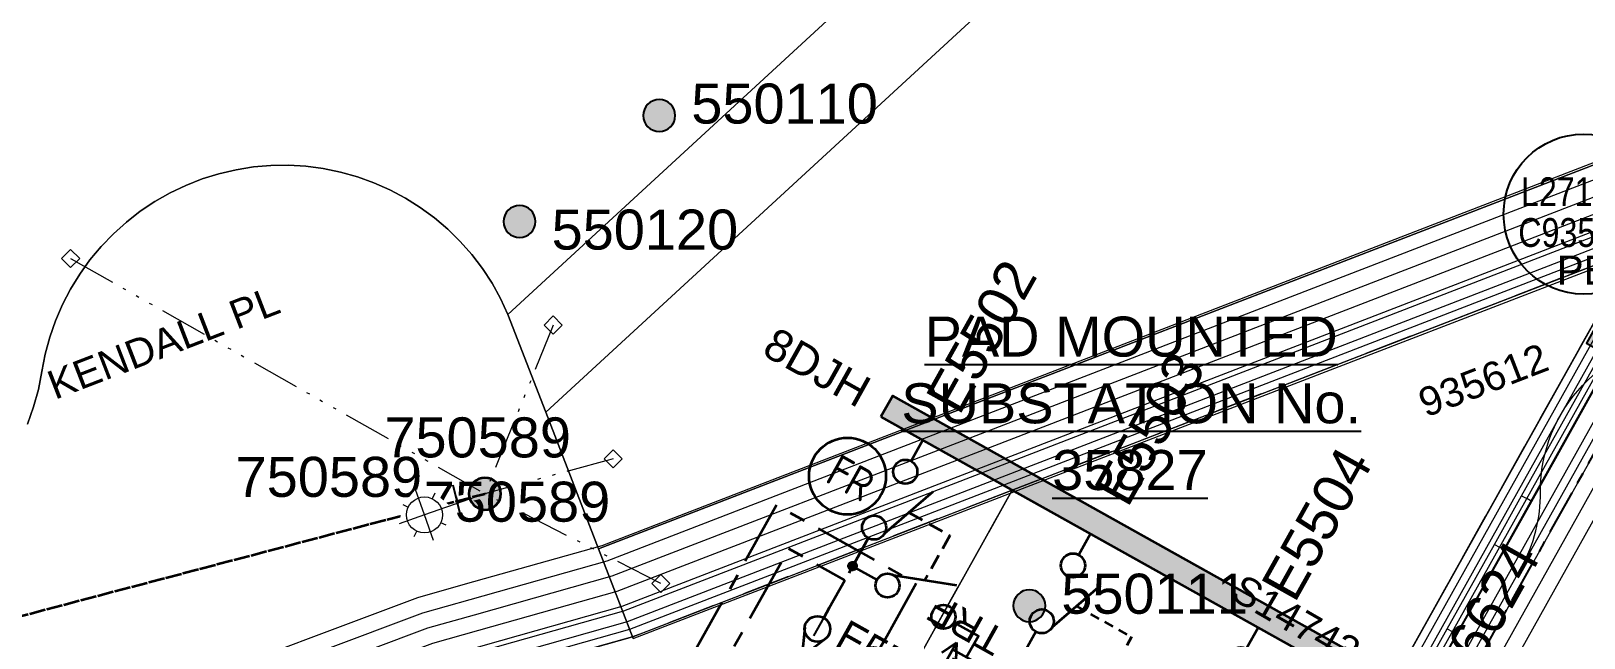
# Model space of a CAD drawing. Header units: metres. Extents: x 0 to 311631, y 0 to 6270612.
# Drawn here: x 311199 to 311296, y 6270261.2 to 6270299.1 of the extents above; entities that cross this region are included whole.
import ezdxf
from ezdxf.enums import TextEntityAlignment as Align

# ---------------------------------------------------------------- set-up
doc = ezdxf.new("R2010")
doc.units = ezdxf.units.M
for name, pattern in [('Cable Exist OH', [1, 1, 0]), ('Cable Exist UG', [7, 4, -1, 1, -1]), ('CENTERX2', [4, 2.5, -0.5, 0.5, -0.5]), ('Dash', [5, 3, -2]), ('DASHED', [19.05, 12.7, -6.35]), ('PHANTOMX2', [6.6, 3, -0.75, 0.2, -0.75, 0.2, -0.75, 0.2, -0.75])]:
    doc.linetypes.add(name, pattern=pattern)
doc.layers.get('0').update_dxf_attribs({"color": 6})
for name, color, linetype, lineweight in [('_User Miscellaneous1', 30, 'Continuous', 13), ('_User_HV_Exist', 1, 'Continuous', 35), ('_User_LV_Exist', 5, 'Continuous', 35), ('_User_SL_Exist', 4, 'Continuous', 35), ('Cadastre Developer_SP_EXT', 98, 'Continuous', 15), ('Cadastre Developer_SP_NEW', 92, 'Continuous', 15), ('Cadastre Land Parcels_SP_EXT', 118, 'Continuous', 15), ('Cadastre Roads_SP_EXT', 218, 'Continuous', 15), ('Mains_LV_EXT', 163, 'Continuous', 25), ('Mains_SL_EXT', 131, 'Continuous', 25), ('Services_SP_EXT', 42, 'PHANTOMX2', 20), ('Services_SP_MOD', 3, 'PHANTOMX2', 20)]:
    doc.layers.add(name, color=color, linetype=linetype, lineweight=lineweight)
doc.layers.add('_User Miscellaneous10', color=252, linetype='Continuous', lineweight=13, plot=False, transparency=0.75)
doc.layers.add('Cadastre Roads_SP_NEW', color=214, linetype='Continuous', lineweight=15, transparency=0.65)
for name, color, linetype in [('Equip_SP_SL_EXT', 7, 'Continuous'), ('Mains_HV_New_V17', 2, 'Cable x'), ('Mains_LV_New_T84', 2, 'Cable x'), ('Notes_SL_MISC', 4, 'Continuous'), ('SupportsOH_SP_TR_HV_LV_SL_EXT', 7, 'Continuous'), ('SupportsUG_SP_LV_EXT', 7, 'Continuous'), ('SupportsUG_SP_LV_NEW', 2, 'Continuous'), ('SupportsUG_SP_LV_SL_NEW', 2, 'Continuous')]:
    doc.layers.add(name, color=color, linetype=linetype)
doc.styles.add('ARIAL', font='arial.ttf', dxfattribs={"height": 2})
doc.styles.add('iecISOCP', font='isocp.shx')
doc.styles.add('POLE_LABEL', font='arial.ttf', dxfattribs={"height": 2})
doc.styles.add('SL_LABEL', font='arial.ttf', dxfattribs={"height": 2})
doc.styles.get("Standard").update_dxf_attribs({"font": 'arial.ttf'})
doc.styles.add('SWG_LABEL', font='arial.ttf')
doc.styles.add('SWITCH_LABEL', font='arial.ttf', dxfattribs={"height": 2})
doc.linetypes.add('Cable New UG', pattern='A,5.5,-0.01,["X",Standard,S=1.8,R=0,X=0,Y=-0.94],-1.7', length=7.21)
doc.linetypes.add('Cable x', pattern='A,4.5,-0.01,["X",Standard,S=1.25,R=0,X=0,Y=-0.65],-1.2', length=5.71)

# ---------------------------------------------------------------- blocks, each defined once
blk = doc.blocks.new('CCP_EXT')
at = {"flags": 9}
for tag, p in [('STATE', (0, -1.8)), ('USAGE', (0, -1.2)), ('LEGEND', (0, -1.4)), ('LIFE_SUPPORT', (0, -1.6)), ('NOTES', (0, -2))]:
    blk.add_attdef(tag, text='', height=0.2, dxfattribs=at).set_placement(p, align=Align.MIDDLE_LEFT)
blk.add_wipeout([(0, 0.566), (0.566, 0), (0, -0.566), (-0.566, 0)])
blk.add_lwpolyline([(-0.566, 0), (0, 0.566), (0.566, 0), (0, -0.566), (-0.566, 0)])
at = {"flags": 1}
blk.add_attdef('Z', (0, 0), '', height=0.2, dxfattribs=at)
at = {"flags": 9}
for tag, p in [('CCP_TYPE', (0, 0)), ('OPERATING_VOLTAGE', (0, -0.6)), ('ORIENTATION', (0, -0.8)), ('OWNED_BY', (0, -1)), ('CONSTRUCTED_VOLTAGE', (0, -0.2)), ('NO_PHASES', (0, -0.4))]:
    blk.add_attdef(tag, text='', height=0.2, dxfattribs=at).set_placement(p, align=Align.MIDDLE_LEFT)
blk = doc.blocks.new('POLE_EXT')
blk.add_hatch(color=256).paths.add_polyline_path([(-1, 0, 1), (1, 0, 1)])
blk.add_lwpolyline([(-1, 0, 1), (1, 0, 1)], format="xyb", close=True)
at = {"flags": 8}
blk.add_attdef('pNumber', text='', height=2, dxfattribs=at).set_placement((2.5, 2.5), align=Align.MIDDLE_CENTER)
at = {"style": 'POLE_LABEL', "flags": 9}
for tag, p in [('STRUCTURE_PLANT_NUMBER', (1.355, 0.028)), ('STREET_CODE', (1.355, -0.2))]:
    blk.add_attdef(tag, text='', height=0.2, dxfattribs=at).set_placement(p, align=Align.MIDDLE_LEFT)
at = {"flags": 9}
for tag, p in [('OWNED_BY', (1.355, -0.4)), ('SPECIAL_USE', (1.355, -0.8)), ('STATE', (1.355, -1)), ('PARENT', (1.355, -0.6)), ('cLV', (1.355, -1.4)), ('cHV', (1.355, -2)), ('hDepth', (1.355, -1.6)), ('hDia', (1.355, -1.8)), ('USAGE', (1.355, -1.2)), ('LBRACKET', (1.355, -2.2)), ('LExisting', (1.355, -2.4)), ('LANTNUMBER', (1.355, -2.6)), ('LOther', (1.355, -2.8)), ('LRemove', (1.355, -3)), ('cLinedev', (1.355, -3.4)), ('pExisting', (1.355, -3.8)), ('LEGEND', (1.355, -3.2)), ('LOCATION', (1.355, -3.6)), ('pFooting', (1.355, -4.4)), ('pNew', (1.355, -4.6)), ('PFNUMBER', (1.355, -4)), ('NEWPFNUMBER', (1.355, -4.2)), ('pRelocate', (1.355, -5)), ('pRemove', (1.355, -5.2)), ('pReplace', (1.355, -5.4)), ('pStay', (1.355, -5.6)), ('pType', (1.355, -5.8)), ('cspan', (1.355, -6)), ('STREETNAME', (1.355, -6.2)), ('SUBURB', (1.355, -6.4)), ('NOTES', (1.355, -6.6)), ('MAINTAINED_BY', (1.355, -6.814)), ('OPERATED_BY', (1.355, -7.014))]:
    blk.add_attdef(tag, text='', height=0.2, dxfattribs=at).set_placement(p, align=Align.MIDDLE_LEFT)
at = {"flags": 1}
blk.add_attdef('Z', (1.355, -7.328), '', height=0.2, dxfattribs=at)
blk = doc.blocks.new('End Shackle_EXT')
at = {"flags": 9}
for tag, p in [('OWNED_BY', (0, -1)), ('STATE', (0, -1.2)), ('USAGE', (0, -1.4)), ('NOTES', (0, -1.6))]:
    blk.add_attdef(tag, text='', height=0.2, dxfattribs=at).set_placement(p, align=Align.MIDDLE_LEFT)
blk.add_wipeout([(0, 0.253), (1.815, 0.253), (1.815, -0.253), (0, -0.253)])
blk.add_line((1.815, -1), (1.815, 1))
at = {"flags": 1}
blk.add_attdef('Z', (0, 0), '', height=0.2, dxfattribs=at)
at = {"flags": 9}
for tag, p in [('CONNECTOR_TYPE', (0, 0)), ('OPERATING_VOLTAGE', (0, -0.6)), ('ORIENTATION', (0, -0.8)), ('CONSTRUCTED_VOLTAGE', (0, -0.2)), ('NO_PHASES', (0, -0.4))]:
    blk.add_attdef(tag, text='', height=0.2, dxfattribs=at).set_placement(p, align=Align.MIDDLE_LEFT)
blk = doc.blocks.new('*U389')
at = {"width": 0.9}
blk.add_attdef('ASSET_NUM', text='', height=2, dxfattribs=at).set_placement((4, 2), align=Align.MIDDLE_LEFT)
for tag, p, flags in [('SUBURB', (-2, 0), 1), ('STREETNAME', (-1.8, 0), 9), ('PARENT', (-1.6, 0), 9), ('NOTES', (-1.4, 0), 9), ('LOCATION', (-1.2, 0), 9), ('LEGEND', (-1, 0), 9), ('USAGE', (-0.8, 0), 9), ('SUPPORT_TYPE', (-0.6, 0), 9), ('STATE', (-0.4, 0), 9), ('OWNED_BY', (-0.2, 0), 9)]:
    blk.add_attdef(tag, p, '', height=0.2, rotation=270, dxfattribs=dict(flags=flags))
blk.add_wipeout([(1, 2.5), (1, -2.5), (-1, -2.5), (-1, 2.5)])
at = {"layer": 'SupportsUG_SP_LV_EXT'}
h = blk.add_hatch(color=256, dxfattribs=at)
h.dxf.hatch_style = 1
h.paths.add_polyline_path([(-1, 2.5), (-1, -1.25), (-1, 1.25), (-1, -2.5), (1, -2.5), (1, 2.5)])
blk.add_lwpolyline([(-1, 2.5), (-1, -1.25), (-1, 1.25), (-1, -2.5), (1, -2.5), (1, 2.5)], close=True)
blk = doc.blocks.new('*U415')
at = {"layer": 'Equip_SP_SL_EXT'}
h = blk.add_hatch(color=256, dxfattribs=at)
h.dxf.hatch_style = 1
h.paths.add_polyline_path([(2.112, -0.199), (0.199, 2.112), (-2.112, 0.199), (-0.199, -2.112)])
blk.add_lwpolyline([(2.112, -0.199), (0.199, 2.112), (-2.112, 0.199), (-0.199, -2.112)], close=True)
at = {"width": 0.9, "flags": 8}
blk.add_attdef('ASSET_NUM', text='', height=2, dxfattribs=at).set_placement((4, 2), align=Align.MIDDLE_LEFT)
at = {"flags": 1}
blk.add_attdef('Z', (-2.351, -1.813), '', height=0.2, rotation=270, dxfattribs=at)
at = {"flags": 9}
for tag, p in [('NOTES', (-2, -1.813)), ('SUBURB', (-1.8, -1.813)), ('STREETNAME', (-1.6, -1.813)), ('LOCATION', (-1.4, -1.813)), ('LEGEND', (-1.2, -1.813)), ('USAGE', (-1, -1.813)), ('STATE', (-0.8, -1.813)), ('OWNED_BY', (-0.6, -1.813)), ('COLUMN_TYPE', (-0.4, -1.813)), ('STREET_CODE', (-0.2, -1.813)), ('STRUCTURE_PLANT_NUMBER', (0.031, -1.813))]:
    blk.add_attdef(tag, text='', height=0.2, rotation=270, dxfattribs=at).set_placement(p, align=Align.MIDDLE_LEFT)
blk = doc.blocks.new('*U379')
at = {"layer": '_User_LV_Exist'}
blk.add_line((7.5, 0), (6.8, 0), dxfattribs=at)
blk.add_lwpolyline([(1.2, 0), (0, 0)], dxfattribs=at)
at = {"layer": '_User_LV_Exist', "flags": 128}
for points in [[(5.68, -0.733), (2.317, 0.735)], [(5.68, 0.733), (2.317, -0.735)]]:
    blk.add_lwpolyline(points, dxfattribs=at)
at = {"layer": '_User_LV_Exist'}
for centre in [(2, 0), (6, 0)]:
    blk.add_circle(centre, 0.8, dxfattribs=at)
blk = doc.blocks.new('*U380')
at = {"layer": '_User_LV_Exist'}
for p, q in [((2.775, 0.1), (5.225, 0.1)), ((2.8, 0.05), (5.2, 0.05)), ((2.8, 0), (5.2, 0)), ((7.5, 0), (6.8, 0)), ((7.5, 0), (9.5, 0)), ((8.5, 0.5), (9.5, 0)), ((9.5, 0), (8.5, -0.5)), ((2.775, -0.1), (5.225, -0.1)), ((2.8, -0.05), (5.2, -0.05))]:
    blk.add_line(p, q, dxfattribs=at)
blk.add_lwpolyline([(1.2, 0), (0, 0)], dxfattribs=at)
for centre in [(2, 0), (6, 0)]:
    blk.add_circle(centre, 0.8, dxfattribs=at)
at = {"layer": '_User_LV_Exist', "insert": (10.75, 0), "char_height": 1.8, "attachment_point": 5, "rotation": 90}
blk.add_mtext('TRF', dxfattribs=at)
blk = doc.blocks.new('*U382')
at = {"layer": '_User_LV_Exist'}
h = blk.add_hatch(color=256, dxfattribs=at)
h.dxf.hatch_style = 1
h.paths.add_polyline_path([(0, 20), (-1.5, 20), (-1.5, 0), (0, 0)])
for p, q in [((0, 18), (0.5, 18)), ((0, 14), (0.5, 14)), ((0, 10), (0.5, 10)), ((0, 6), (0.5, 6)), ((0, 2), (0.5, 2))]:
    blk.add_line(p, q, dxfattribs=at)
blk.add_lwpolyline([(0, 0), (0, 20), (-1.5, 20), (-1.5, 0)], close=True, dxfattribs=at)
for name, p in [('*U379', (0, 18)), ('*U379', (0, 14)), ('*U380', (0, 10)), ('*U379', (0, 6)), ('*U379', (0, 2))]:
    blk.add_blockref(name, p, dxfattribs=at)
at = {"layer": '_User_LV_Exist', "char_height": 2, "attachment_point": 5, "rotation": 90, "style": 'ARIAL'}
for s, insert in [('V', (-3.5, 18)), ('U', (-3.5, 14)), ('T', (-3.5, 10)), ('S', (-3.5, 6)), ('R', (-3.5, 2))]:
    blk.add_mtext(s, dxfattribs=dict(at, insert=insert))
blk = doc.blocks.new('*U286')
at = {"ltscale": 0.1}
blk.add_circle((0, 0), 5, dxfattribs=at)
at = {"insert": (0, -2.6), "char_height": 1.8, "attachment_point": 2}
blk.add_mtext('PE', dxfattribs=at)
at = {"width": 0.8}
blk.add_attdef('SNUMBER', text='', height=1.8, dxfattribs=at).set_placement((0, 0.5), align=Align.CENTER)
at = {"flags": 1}
blk.add_attdef('Z', (0, 0), '', height=0.2, dxfattribs=at)
at = {"width": 0.8}
blk.add_attdef('CNUMBER', text='', height=1.8, dxfattribs=at).set_placement((0, -0.25), align=Align.TOP_CENTER)
blk = doc.blocks.new('FAULT_INDIC_SE')
blk.add_circle((0, 0), 2.4)
at = {"insert": (-1.152, 1.002), "char_height": 2, "width": 2.70423, "attachment_point": 1, "style": 'iecISOCP'}
blk.add_mtext('FR', dxfattribs=at)
blk = doc.blocks.new('SWG_SIE_SU_NEW')
at = {"linetype": 'CENTERX2'}
h = blk.add_hatch(color=256, dxfattribs=at)
h.dxf.hatch_style = 1
edge = h.paths.add_edge_path()
edge.add_arc((9, 0), 0.25, 0, 360)
at = {"linetype": 'Continuous'}
blk.add_line((6.25, 0.75), (2.491, 2.118), dxfattribs=at)
at = {"linetype": 'CENTERX2'}
for p, q in [((0, 0), (1.5, 0)), ((7, 0), (10, 0))]:
    blk.add_line(p, q, dxfattribs=at)
at = {"linetype": 'DASHED', "ltscale": 0.075}
blk.add_lwpolyline([(4.371, 1.434), (4.371, 4.371), (7.566, 4.371)], dxfattribs=at)
for centre in [(2.25, 0), (6.25, 0)]:
    blk.add_circle(centre, 0.75)
at = {"linetype": 'CENTERX2'}
blk.add_circle((9, 0), 0.25, dxfattribs=at)
at = {"flags": 8}
blk.add_attdef('ASSET_NUM', text='', height=2, rotation=180, dxfattribs=at).set_placement((-3, 0.012), align=Align.MIDDLE_LEFT)
at = {"flags": 1}
blk.add_attdef('Z', (0, 0), '', height=0.2, dxfattribs=at)
at = {"style": 'SWITCH_LABEL', "flags": 9}
blk.add_attdef('STREET_CODE', text='', height=0.2, dxfattribs=at).set_placement((0, 0), align=Align.MIDDLE_LEFT)
at = {"flags": 9}
for tag, p in [('ORIENTATION', (0, -0.2)), ('SUBURB', (0, -0.8)), ('STREETNAME', (0, -1)), ('USAGE', (0, -0.6)), ('PARENT', (0, -0.4)), ('OPERATED_BY', (-0.009, -1.841)), ('OWNED_BY', (-0.003, -1.619)), ('LOCATION', (0, -1.2)), ('NOTES', (0, -1.4)), ('MAINTAINED_BY', (-0.011, -2.048))]:
    blk.add_attdef(tag, text='', height=0.2, dxfattribs=at).set_placement(p, align=Align.MIDDLE_LEFT)
blk = doc.blocks.new('SWG_FUSE_NEW')
at = {"linetype": 'CENTERX2'}
for p, q in [((1.031, 0.695), (4.469, -0.695)), ((1.031, -0.695), (4.469, 0.695))]:
    blk.add_line(p, q, dxfattribs=at)
for centre in [(0.75, 0), (4.75, 0)]:
    blk.add_circle(centre, 0.75)
blk = doc.blocks.new('*U407')
at = {"layer": '_User_HV_Exist', "linetype": 'Dash', "ltscale": 0.2}
for p, q in [((4.371, 1.434), (4.371, 5.371)), ((4.371, 5.371), (11.75, 5.371))]:
    blk.add_line(p, q, dxfattribs=at)
at = {"layer": '_User_HV_Exist'}
for p, q in [((6.25, 0.75), (2.491, 2.118)), ((0, 0), (1.5, 0)), ((7, 0), (8.5, 0)), ((14, 0), (18.5, 0)), ((17.5, 0.75), (18.5, 0)), ((18.5, 0), (17.5, -0.75))]:
    blk.add_line(p, q, dxfattribs=at)
for centre in [(2.25, 0), (6.25, 0)]:
    blk.add_circle(centre, 0.75, dxfattribs=at)
at = {"layer": '_User_HV_Exist', "linetype": 'CENTERX2', "rotation": 180}
blk.add_blockref('SWG_FUSE_NEW', (14, 0), dxfattribs=at)
at = {"layer": '_User_HV_Exist'}
blk.add_text('TRF', height=2.5, rotation=89.98256, dxfattribs=at).set_placement((21.515, -0.055), align=Align.MIDDLE_CENTER)
blk = doc.blocks.new('SWG_SIE_ES_NEW')
for p, q in [((2.5, 0.75), (6.259, 2.118)), ((8, -1.5), (10, -1.5)), ((8.25, -2), (9.75, -2)), ((8.5, -2.5), (9.5, -2.5)), ((8.75, -3), (9.25, -3))]:
    blk.add_line(p, q)
blk.add_lwpolyline([(1.75, 0), (0, 0)])
at = {"flags": 128}
blk.add_lwpolyline([(7.25, 0), (9, 0), (9, -1.5)], dxfattribs=at)
for centre in [(2.5, 0), (6.5, 0)]:
    blk.add_circle(centre, 0.75)
at = {"flags": 1}
blk.add_attdef('Z', (0.121, -0.013), '', height=0.2, dxfattribs=at)
at = {"style": 'SWITCH_LABEL', "flags": 9}
blk.add_attdef('STREET_CODE', text='', height=0.2, dxfattribs=at).set_placement((0.121, -0.213), align=Align.MIDDLE_LEFT)
at = {"flags": 9}
for tag, p in [('SUBURB', (0.121, -1.013)), ('ORIENTATION', (0.121, -0.413)), ('USAGE', (0.121, -0.813)), ('PARENT', (0.121, -0.613)), ('OWNED_BY', (0.11, -1.824)), ('STREETNAME', (0.121, -1.213)), ('LOCATION', (0.121, -1.413)), ('NOTES', (0.121, -1.613)), ('OPERATED_BY', (0.103, -2.047)), ('MAINTAINED_BY', (0.102, -2.253))]:
    blk.add_attdef(tag, text='', height=0.2, dxfattribs=at).set_placement(p, align=Align.MIDDLE_LEFT)
at = {"style": 'ARIAL', "width": 0.9, "flags": 8}
blk.add_attdef('ASSET_NUM', text='', height=2, dxfattribs=at).set_placement((5.75, -4.5), align=Align.MIDDLE_CENTER)
blk = doc.blocks.new('*U410')
at = {"width": 0.9}
blk.add_attdef('LNUMBER', text='', height=1, rotation=199.39519, dxfattribs=at).set_placement((-6.935, -1.381), align=Align.MIDDLE_LEFT)
at = {"flags": 9}
for tag, p in [('LRATECODE', (-7.4, 0)), ('LOUTREACHVOCAB', (-7.2, 0)), ('LOUTREACH', (-7, 0)), ('LANTNUMBER', (-6.6, 0)), ('LNEW', (-6.4, 0)), ('LMASTVOCAB', (-6.2, 0)), ('LMAST', (-6, 0)), ('ORIENTATION', (-1.6, 0)), ('OPERATING_VOLTAGE', (-1.4, 0)), ('NO_PHASES', (-1.2, 0)), ('LANTERN_TYPE', (-1, 0)), ('LANTERN_PURPOSE', (-0.8, 0)), ('CONTROL_TYPE', (-0.6, 0)), ('CONSTRUCTED_VOLTAGE', (-0.4, 0))]:
    blk.add_attdef(tag, text='', height=0.001, rotation=270, dxfattribs=at).set_placement(p, align=Align.MIDDLE_LEFT)
at = {"style": 'SL_LABEL', "flags": 9}
blk.add_attdef('STREET_CODE', text='', height=0.001, rotation=270, dxfattribs=at).set_placement((0.001, 0), align=Align.MIDDLE_LEFT)
at = {"flags": 1}
blk.add_attdef('Z', (0, 0), '', height=0.001, rotation=270, dxfattribs=at)
at = {"flags": 9}
for tag, p in [('LREMOVE', (0, -7.6)), ('LREPLACE', (0, -7.8)), ('LTYPE', (0, -8)), ('LTYPEVOCAB', (0, -8.2)), ('LEGEND', (0, -8.4)), ('SUBURB', (0, -8.6)), ('STREETNAME', (0, -8.8)), ('LOCATION', (0, -9)), ('NOTES', (0, -9.2)), ('MAINTAINED_BY', (0, -9.863))]:
    blk.add_attdef(tag, text='', height=0.001, dxfattribs=at).set_placement(p, align=Align.MIDDLE_LEFT)
blk.add_attdef('OPERATED_BY', (0, -9.607), '', height=0.001, dxfattribs=at)
blk.add_wipeout([(-5.365, -1.889), (-5.126, -0.68), (-4.333, 0.263), (-3.125, 0.024), (-2.181, -0.768), (-2.42, -1.977), (-3.213, -2.92), (-4.421, -2.681)])
for p, q in [((-3.773, -1.328), (-4.333, 0.263)), ((0, 0), (-3.773, -1.328)), ((-3.125, 0.024), (-3.287, -0.314)), ((-5.126, -0.68), (-4.788, -0.842)), ((-3.773, -1.328), (-5.365, -1.889)), ((-3.213, -2.92), (-3.773, -1.328)), ((-2.42, -1.977), (-2.758, -1.815)), ((-4.421, -2.681), (-4.259, -2.343))]:
    blk.add_line(p, q)
blk.add_circle((-3.773, -1.328), 1.125)
for tag, p in [('LLAMPVOCAB', (-5.8, 0)), ('LLAMP', (-5.6, 0)), ('LEXIST', (-5.4, 0)), ('LCHARGE3PERCENT', (-5.2, 0)), ('LCHARGE3', (-5, 0)), ('LCHARGE2PERCENT', (-4.8, 0)), ('LCHARGE2', (-4.6, 0)), ('LCHARGE1PERCENT', (-4.4, 0)), ('LCHARGE1', (-4.2, 0)), ('LCATEGORY', (-4, 0)), ('LBRACKETVOCAB', (-3.8, 0)), ('LBRACKET', (-3.6, 0)), ('LKINGHEIGHT', (-3.4, 0)), ('CREPLACE', (-3.2, 0)), ('CREMOVE', (-3, 0)), ('CNUMBER', (-2.8, 0)), ('CNEW', (-2.6, 0)), ('CEXIST', (-2.4, 0)), ('USAGE', (-2.2, 0)), ('STATE', (-2, 0)), ('OWNED_BY', (-1.8, 0))]:
    blk.add_attdef(tag, text='', height=0.001, rotation=270, dxfattribs=at).set_placement(p, align=Align.MIDDLE_LEFT)

msp = doc.modelspace()

# ---------------------------------------------------------------- linework, layer by layer
at = {"layer": '_User Miscellaneous1'}
for p, q in [((311292.093, 6270270.093), (311297.115, 6270279.079)), ((311292.722, 6270269.742), (311297.744, 6270278.728)), ((311290.392, 6270267.049), (311292.093, 6270270.093)), ((311291.02, 6270266.698), (311292.722, 6270269.742)), ((311292.093, 6270270.093), (311292.407, 6270269.917)), ((311292.722, 6270269.742), (311292.407, 6270269.917)), ((311288.075, 6270261.427), (311291.02, 6270266.698)), ((311290.392, 6270267.049), (311290.706, 6270266.873)), ((311291.02, 6270266.698), (311290.706, 6270266.873))]:
    msp.add_line(p, q, dxfattribs=at)
at = {"layer": 'Cadastre Developer_SP_EXT', "linetype": 'Dash'}
for points in [[(311299.147, 6270285.461), (311260.267, 6270270.443), (311283.497, 6270257.459), (311299.147, 6270285.461)], [(311260.267, 6270270.443), (311253.11, 6270257.637), (311276.34, 6270244.654), (311283.497, 6270257.459), (311260.267, 6270270.443)]]:
    msp.add_lwpolyline(points, close=True, dxfattribs=at)
at = {"layer": 'Cadastre Developer_SP_NEW'}
for p, q in [((311260.267, 6270270.442), (311307.04, 6270288.51)), ((311260.267, 6270270.442), (311307.04, 6270288.51)), ((311299.162, 6270285.489), (311276.341, 6270244.654)), ((311299.162, 6270285.489), (311276.341, 6270244.654)), ((311260.267, 6270270.442), (311245.631, 6270244.254)), ((311260.267, 6270270.442), (311245.631, 6270244.254)), ((311253.11, 6270257.637), (311260.267, 6270270.442)), ((311253.11, 6270257.637), (311260.267, 6270270.442)), ((311260.267, 6270270.442), (311283.497, 6270257.459)), ((311260.267, 6270270.442), (311283.497, 6270257.459)), ((311225.013, 6270258.03), (311236.613, 6270261.305)), ((311225.013, 6270258.03), (311236.613, 6270261.305))]:
    msp.add_line(p, q, dxfattribs=at)
at = {"layer": 'Cadastre Land Parcels_SP_EXT', "linetype": 'Continuous'}
for points in [[(311439.992, 6270410.719), (311396.486, 6270523.34), (311247.502, 6270465.798), (311295.118, 6270342.537), (311228.77, 6270281.415), (311231.135, 6270275.307), (311333.478, 6270369.56), (311439.992, 6270410.719)], [(311588.507, 6270403.406), (311588.751, 6270404.384), (311587.394, 6270417.662), (311589.597, 6270433.009), (311591.457, 6270445.448), (311594.786, 6270459.517), (311595.758, 6270470.934), (311439.992, 6270410.719), (311333.478, 6270369.56), (311231.135, 6270275.307), (311234.428, 6270266.774), (311588.507, 6270403.406)], [(311569.642, 6270310.051), (311569.664, 6270310.489), (311572.125, 6270328.041), (311577.399, 6270344.948), (311581.275, 6270366.928), (311585.596, 6270391.72), (311588.507, 6270403.406), (311234.428, 6270266.774), (311236.591, 6270261.173), (311307.01, 6270288.31), (311333.804, 6270218.95), (311351.849, 6270225.915), (311569.642, 6270310.051)]]:
    msp.add_lwpolyline(points, close=True, dxfattribs=at)
msp.add_lwpolyline([(311198.76, 6270274.566), (311199.143, 6270275.64), (311199.444, 6270276.739), (311199.662, 6270277.858), (311199.87, 6270278.933), (311200.154, 6270279.991), (311200.515, 6270281.025), (311200.948, 6270282.032), (311201.452, 6270283.004), (311202.026, 6270283.939), (311202.664, 6270284.828), (311203.366, 6270285.67), (311204.125, 6270286.459), (311204.939, 6270287.192), (311205.804, 6270287.865), (311206.716, 6270288.473), (311207.668, 6270289.015), (311208.657, 6270289.486), (311209.676, 6270289.886), (311210.722, 6270290.211), (311211.789, 6270290.459), (311212.871, 6270290.632), (311213.963, 6270290.725), (311215.058, 6270290.74), (311216.153, 6270290.677), (311217.239, 6270290.535), (311218.312, 6270290.316), (311219.366, 6270290.019), (311220.398, 6270289.648), (311221.399, 6270289.204), (311222.365, 6270288.689), (311223.293, 6270288.106), (311224.176, 6270287.457), (311225.01, 6270286.747), (311225.791, 6270285.979), (311226.516, 6270285.157), (311227.178, 6270284.285), (311227.777, 6270283.367), (311228.308, 6270282.409), (311228.77, 6270281.415), (311228.77, 6270281.415), (311295.118, 6270342.537)], dxfattribs=at)
at = {"layer": 'Cadastre Roads_SP_NEW'}
msp.add_lwpolyline([(311292.064, 6270265.614, 0.130429), (311293.271, 6270270.336, -2.274938), (311303.671, 6270260.965, 0.246366), (311296.279, 6270256.143, 4.617667)], format="xyb", dxfattribs=at)

# ---------------------------------------------------------------- block references
at = {"layer": '_User_HV_Exist', "linetype": 'CENTERX2'}
ref = msp.add_blockref('SWG_SIE_SU_NEW', (311254.691, 6270273.558), dxfattribs=dict(at, rotation=240.8000050661824))
ref.add_attrib('ASSET_NUM', 'E5502', dxfattribs={"layer": '0', "height": 2.5, "rotation": 60.75438, "style": 'SWG_LABEL'}).set_placement((311255.872, 6270275.648), align=Align.MIDDLE_LEFT)
ref = msp.add_blockref('*U407', (311265.166, 6270267.704), dxfattribs=dict(at, rotation=240.8000050661824))
ref.add_attrib('ASSET_NUM', 'E5503', dxfattribs={"layer": '0', "height": 2.5, "rotation": 60.75438, "style": 'SWG_LABEL'}).set_placement((311266.385, 6270269.886), align=Align.MIDDLE_LEFT)
at = {"layer": '_User_HV_Exist', "linetype": 'CENTERX2', "rotation": 330.8000050688999}
msp.add_blockref('FAULT_INDIC_SE', (311249.984, 6270271.318), dxfattribs=at)
at = {"layer": '_User_HV_Exist', "linetype": 'CENTERX2'}
ref = msp.add_blockref('SWG_SIE_ES_NEW', (311250.3, 6270265.702), dxfattribs=dict(at, rotation=330.8000050661823))
ref.add_attrib('ASSET_NUM', 'E5505', dxfattribs={"layer": '0', "height": 2, "rotation": 330.80001, "style": 'ARIAL', "width": 0.9}).set_placement((311252.713, 6270259.771), align=Align.MIDDLE_CENTER)
at = {"layer": 'Mains_LV_New_T84', "color": 2, "linetype": 'Cable New UG', "ltscale": 0.7, "rotation": 60.80000504264444}
msp.add_blockref('*U382', (311260.89, 6270247.755), dxfattribs=at)
at = {"layer": 'Notes_SL_MISC', "linetype": 'ByBlock', "lineweight": -2}
ref = msp.add_blockref('*U286', (311295.966, 6270287.69), dxfattribs=at)
ref.add_attrib('SNUMBER', 'L271147', dxfattribs={"layer": '0', "height": 1.8, "width": 0.8}).set_placement((311295.966, 6270288.19), align=Align.CENTER)
ref.add_attrib('CNUMBER', 'C935612', dxfattribs={"height": 1.8, "width": 0.8}).set_placement((311295.966, 6270287.44), align=Align.TOP_CENTER)
at = {"layer": 'SupportsOH_SP_TR_HV_LV_SL_EXT'}
ref = msp.add_blockref('POLE_EXT', (311238.225, 6270293.845), dxfattribs=at)
ref.add_attrib('ASSET_NUM', '550110', dxfattribs={"layer": '0', "height": 2.5, "style": 'POLE_LABEL'}).set_placement((311240.225, 6270294.595), align=Align.MIDDLE_LEFT)
ref = msp.add_blockref('POLE_EXT', (311229.499, 6270287.222), dxfattribs=dict(at, rotation=359.994697866753))
ref.add_attrib('ASSET_NUM', '550120', dxfattribs={"layer": '0', "height": 2.5, "rotation": 0.00536, "style": 'POLE_LABEL'}).set_placement((311231.499, 6270287.972), align=Align.TOP_LEFT)
ref = msp.add_blockref('POLE_EXT', (311227.336, 6270270.222), dxfattribs=at)
ref.add_attrib('ASSET_NUM', '750589', dxfattribs={"layer": '0', "height": 2.5, "style": 'POLE_LABEL'}).set_placement((311229.336, 6270270.972), align=Align.TOP_CENTER)
ref = msp.add_blockref('POLE_EXT', (311261.341, 6270263.222), dxfattribs=at)
ref.add_attrib('ASSET_NUM', '550111', dxfattribs={"layer": '0', "height": 2.5, "style": 'POLE_LABEL'}).set_placement((311263.341, 6270263.972), align=Align.MIDDLE_LEFT)
at = {"layer": 'SupportsUG_SP_LV_SL_NEW'}
ref = msp.add_blockref('*U415', (311298.188, 6270280.198), dxfattribs=dict(at, rotation=21.1703830387529))
ref.add_attrib('ASSET_NUM', '935612', dxfattribs={"layer": '0', "height": 1.8, "rotation": 21.12085}).set_placement((311285.781, 6270275.808), align=Align.MIDDLE_LEFT)

# ---------------------------------------------------------------- texts
at = {"layer": '_User_HV_Exist', "insert": (311251.128, 6270276.408), "char_height": 2, "attachment_point": 6, "rotation": 330.80001}
msp.add_mtext('8DJH', dxfattribs=at)
at = {"layer": '_User_LV_Exist', "linetype": 'Continuous', "lineweight": -3, "ltscale": 0.5, "insert": (311251.424, 6270281.286), "char_height": 2.5, "attachment_point": 1, "style": 'ARIAL'}
msp.add_mtext_dynamic_manual_height_columns('\\pi3.3738;{\\LPAD MOUNTED \\P\\pi1.9192;SUBSTATION No. \\P\\pi11.346;35827}', width=32.09898, gutter_width=9, heights=[0], dxfattribs=at)
at = {"layer": 'Cadastre Roads_SP_EXT'}
msp.add_text('KENDALL PL', height=1.8, rotation=21.11716, dxfattribs=at).set_placement((311200.473, 6270276.076))

# ---------------------------------------------------------------- next in the draw order: block references
at = {"layer": 'Services_SP_EXT'}
for p in [(311201.456, 6270284.921), (311231.599, 6270280.758), (311235.347, 6270272.394), (311238.318, 6270264.615)]:
    msp.add_blockref('CCP_EXT', p, dxfattribs=at)
at = {"layer": 'SupportsUG_SP_LV_NEW'}
ref = msp.add_blockref('*U389', (311285.249, 6270256.495), dxfattribs=dict(at, rotation=330.0052241062627))
ref.add_attrib('ASSET_NUM', 'S147434', dxfattribs={"layer": '0', "height": 1.8, "rotation": 330.00522}).set_placement((311274.257, 6270264.49), align=Align.MIDDLE_LEFT)

# ---------------------------------------------------------------- next in the draw order: hatches: boundary and pattern name
at = {"layer": '_User_HV_Exist', "linetype": 'DASHED'}
h = msp.add_hatch(color=256, dxfattribs=at)
h.dxf.hatch_style = 1
h.paths.add_polyline_path([(311252.072, 6270275.022), (311288.735, 6270254.532), (311289.466, 6270255.841), (311252.804, 6270276.331)])

# ---------------------------------------------------------------- next in the draw order: linework, layer by layer
at = {"layer": '_User Miscellaneous1'}
for p, q in [((311287.446, 6270261.779), (311290.392, 6270267.049)), ((311276.815, 6270242.757), (311287.446, 6270261.779)), ((311287.446, 6270261.779), (311287.761, 6270261.603)), ((311277.444, 6270242.406), (311288.075, 6270261.427)), ((311288.075, 6270261.427), (311287.761, 6270261.603))]:
    msp.add_line(p, q, dxfattribs=at)
at = {"layer": '_User_HV_Exist'}
msp.add_lwpolyline([(311252.072, 6270275.022), (311288.735, 6270254.532), (311289.466, 6270255.841), (311252.804, 6270276.331)], close=True, dxfattribs=at)
at = {"layer": '_User_LV_Exist', "linetype": 'Cable Exist UG', "flags": 128}
msp.add_lwpolyline([(311252.328, 6270261.132), (311254.28, 6270264.624), (311245.55, 6270269.502), (311234.817, 6270250.298), (311241.107, 6270246.783), (311237.664, 6270232.898), (311237.165, 6270230.886), (311237.537, 6270230.678), (311237.537, 6270230.678), (311237.537, 6270230.678)], dxfattribs=at)
at = {"layer": '_User_LV_Exist', "color": 2, "linetype": 'Cable Exist UG', "flags": 128}
msp.add_lwpolyline([(311248.836, 6270263.083), (311248.836, 6270263.083), (311249.812, 6270264.829), (311246.32, 6270266.781), (311237.539, 6270251.068), (311243.415, 6270247.784), (311239.723, 6270232.893), (311247.716, 6270228.426), (311247.729, 6270224.982), (311252.021, 6270222.583), (311258.52, 6270218.918), (311260.376, 6270211.989), (311246.815, 6270187.724, -0.179147), (311237.932, 6270179.937), (311213.18, 6270170.376)], format="xyb", dxfattribs=at)
at = {"layer": '_User_SL_Exist', "color": 4, "linetype": 'Cable Exist UG', "lineweight": -3, "ltscale": 0.7, "flags": 128}
msp.add_lwpolyline([(311285.853, 6270256.141), (311287.571, 6270256.55), (311301.863, 6270282.123)], dxfattribs=at)
at = {"layer": 'Cadastre Developer_SP_EXT', "linetype": 'Dash'}
msp.add_lwpolyline([(311260.267, 6270270.443), (311236.55, 6270261.281), (311225.012, 6270258.029), (311222.601, 6270257.125), (311245.632, 6270244.254), (311260.267, 6270270.443)], close=True, dxfattribs=at)
at = {"layer": 'Cadastre Developer_SP_NEW'}
msp.add_line((311236.613, 6270261.305), (311260.267, 6270270.442), dxfattribs=at)
msp.add_line((311236.613, 6270261.305), (311260.267, 6270270.442), dxfattribs=at)
at = {"layer": 'Cadastre Developer_SP_NEW', "linetype": 'Continuous'}
for points in [[(311439.992, 6270410.719), (311396.486, 6270523.34), (311247.502, 6270465.798), (311295.118, 6270342.537), (311228.77, 6270281.415), (311231.135, 6270275.307), (311333.478, 6270369.56), (311439.992, 6270410.719)], [(311588.507, 6270403.406), (311588.751, 6270404.384), (311587.394, 6270417.662), (311589.597, 6270433.009), (311591.457, 6270445.448), (311594.786, 6270459.517), (311595.758, 6270470.934), (311439.992, 6270410.719), (311333.478, 6270369.56), (311231.135, 6270275.307), (311234.428, 6270266.774), (311588.507, 6270403.406)], [(311569.642, 6270310.051), (311569.664, 6270310.489), (311572.125, 6270328.041), (311577.399, 6270344.948), (311581.275, 6270366.928), (311585.596, 6270391.72), (311588.507, 6270403.406), (311234.428, 6270266.774), (311236.55, 6270261.28), (311307.04, 6270288.51), (311333.804, 6270218.95), (311351.849, 6270225.915), (311569.642, 6270310.051)]]:
    msp.add_lwpolyline(points, close=True, dxfattribs=at)
msp.add_lwpolyline([(311198.76, 6270274.566), (311199.143, 6270275.64), (311199.444, 6270276.739), (311199.662, 6270277.858), (311199.87, 6270278.933), (311200.154, 6270279.991), (311200.515, 6270281.025), (311200.948, 6270282.032), (311201.452, 6270283.004), (311202.026, 6270283.939), (311202.664, 6270284.828), (311203.366, 6270285.67), (311204.125, 6270286.459), (311204.939, 6270287.192), (311205.804, 6270287.865), (311206.716, 6270288.473), (311207.668, 6270289.015), (311208.657, 6270289.486), (311209.676, 6270289.886), (311210.722, 6270290.211), (311211.789, 6270290.459), (311212.871, 6270290.632), (311213.963, 6270290.725), (311215.058, 6270290.74), (311216.153, 6270290.677), (311217.239, 6270290.535), (311218.312, 6270290.316), (311219.366, 6270290.019), (311220.398, 6270289.648), (311221.399, 6270289.204), (311222.365, 6270288.689), (311223.293, 6270288.106), (311224.176, 6270287.457), (311225.01, 6270286.747), (311225.791, 6270285.979), (311226.516, 6270285.157), (311227.178, 6270284.285), (311227.777, 6270283.367), (311228.308, 6270282.409), (311228.77, 6270281.415), (311228.77, 6270281.415), (311295.118, 6270342.537)], dxfattribs=at)
at = {"layer": 'Cadastre Roads_SP_EXT', "linetype": 'Continuous'}
msp.add_lwpolyline([(311236.591, 6270261.173), (311234.428, 6270266.774), (311231.135, 6270275.307), (311228.77, 6270281.415), (311228.77, 6270281.415), (311228.308, 6270282.409), (311227.777, 6270283.367), (311227.178, 6270284.285), (311226.516, 6270285.157), (311225.791, 6270285.979), (311225.01, 6270286.747), (311224.176, 6270287.457), (311223.293, 6270288.106), (311222.365, 6270288.689), (311221.399, 6270289.204), (311220.398, 6270289.648), (311219.366, 6270290.019), (311218.312, 6270290.316), (311217.239, 6270290.535), (311216.153, 6270290.677), (311215.058, 6270290.74), (311213.963, 6270290.725), (311212.871, 6270290.632), (311211.789, 6270290.459), (311210.722, 6270290.211), (311209.676, 6270289.886), (311208.657, 6270289.486), (311207.668, 6270289.015), (311206.716, 6270288.473), (311205.804, 6270287.865), (311204.939, 6270287.192), (311204.125, 6270286.459), (311203.366, 6270285.67), (311202.664, 6270284.828), (311202.026, 6270283.939), (311201.452, 6270283.004), (311200.948, 6270282.032), (311200.515, 6270281.025), (311200.154, 6270279.991), (311199.87, 6270278.933), (311199.662, 6270277.858), (311199.444, 6270276.739), (311199.143, 6270275.64), (311198.76, 6270274.566)], dxfattribs=at)
at = {"layer": 'Cadastre Roads_SP_NEW'}
msp.add_line((311304.278, 6270287.468), (311273.868, 6270233.056), dxfattribs=at)
at = {"layer": 'Mains_HV_New_V17', "color": 1, "linetype": 'Cable Exist UG', "flags": 128}
msp.add_lwpolyline([(311249.812, 6270264.829), (311242.494, 6270251.735), (311247.732, 6270248.808), (311244.463, 6270242.96), (311241.034, 6270229.869), (311238.072, 6270231.524)], dxfattribs=at)
at = {"layer": 'Services_SP_EXT'}
for points in [[(311201.456, 6270284.921), (311227.336, 6270270.222)], [(311231.599, 6270280.758), (311227.336, 6270270.222)], [(311235.347, 6270272.394), (311227.336, 6270270.222)], [(311238.318, 6270264.615), (311227.336, 6270270.222)]]:
    msp.add_lwpolyline(points, dxfattribs=at)

# ---------------------------------------------------------------- next in the draw order: block references
at = {"layer": '_User_HV_Exist', "linetype": 'CENTERX2'}
ref = msp.add_blockref('SWG_SIE_SU_NEW', (311275.641, 6270261.85), dxfattribs=dict(at, rotation=240.8000050661824))
ref.add_attrib('ASSET_NUM', 'E5504', dxfattribs={"layer": '0', "height": 2.5, "rotation": 60.75438, "style": 'SWG_LABEL'}).set_placement((311276.822, 6270263.939), align=Align.MIDDLE_LEFT)
ref = msp.add_blockref('SWG_SIE_SU_NEW', (311286.116, 6270255.995), dxfattribs=dict(at, rotation=240.8000050688998))
ref.add_attrib('ASSET_NUM', 'E6624', dxfattribs={"layer": '0', "height": 2.5, "rotation": 60.75438, "style": 'SWG_LABEL'}).set_placement((311287.297, 6270258.085), align=Align.MIDDLE_LEFT)

# ---------------------------------------------------------------- next in the draw order: block references
at = {"layer": 'Mains_LV_EXT', "rotation": 193.5940486465194}
msp.add_blockref('End Shackle_EXT', (311227.336, 6270270.222), dxfattribs=at)

# ---------------------------------------------------------------- next in the draw order: linework, layer by layer
at = {"layer": '_User Miscellaneous1', "linetype": 'Cable Exist OH'}
msp.add_lwpolyline([(311178.688, 6270257.395), (311227.336, 6270270.222)], dxfattribs=at)
at = {"layer": '_User Miscellaneous10', "flags": 128}
for points in [[(311208.384, 6270258.198), (311223.14, 6270263.736), (311226.131, 6270264.58), (311234.648, 6270266.985), (311258.106, 6270276.04), (311312.497, 6270297.05), (311274.838, 6270229.666), (311264.612, 6270226.773)], [(311210.753, 6270258.019), (311223.452, 6270262.785), (311226.403, 6270263.618), (311234.964, 6270266.035), (311258.466, 6270275.107), (311310.272, 6270295.118), (311274.167, 6270230.516), (311264.738, 6270227.848)], [(311213.123, 6270257.84), (311223.764, 6270261.834), (311226.674, 6270262.655), (311235.281, 6270265.085), (311258.826, 6270274.174), (311308.047, 6270293.187), (311273.496, 6270231.365), (311264.865, 6270228.923)], [(311215.493, 6270257.661), (311224.076, 6270260.883), (311226.946, 6270261.693), (311235.597, 6270264.135), (311259.187, 6270273.241), (311305.822, 6270291.255), (311272.825, 6270232.215), (311264.991, 6270229.998)], [(311217.862, 6270257.483), (311224.388, 6270259.932), (311227.218, 6270260.731), (311235.914, 6270263.186), (311259.547, 6270272.308), (311303.597, 6270289.324), (311272.154, 6270233.064), (311265.117, 6270231.073)], [(311220.232, 6270257.304), (311224.701, 6270258.981), (311227.49, 6270259.768), (311236.231, 6270262.236), (311259.907, 6270271.375), (311301.372, 6270287.392), (311271.484, 6270233.914), (311265.243, 6270232.148)], [(311221.417, 6270257.214), (311224.857, 6270258.505), (311227.625, 6270259.287), (311236.389, 6270261.761), (311260.087, 6270270.908), (311300.259, 6270286.427), (311271.148, 6270234.338), (311265.307, 6270232.685)], [(311222.602, 6270257.125), (311225.013, 6270258.03), (311227.761, 6270258.806), (311236.547, 6270261.286), (311260.267, 6270270.442), (311299.147, 6270285.461), (311270.813, 6270234.763), (311265.37, 6270233.223)]]:
    msp.add_lwpolyline(points, close=True, dxfattribs=at)
at = {"layer": '_User Miscellaneous10', "color": 4, "flags": 128}
msp.add_lwpolyline([(311218.573, 6270257.429), (311224.482, 6270259.646), (311227.299, 6270260.442), (311236.009, 6270262.901), (311259.655, 6270272.028), (311302.929, 6270288.744), (311271.953, 6270233.319), (311265.155, 6270231.395)], close=True, dxfattribs=at)
at = {"layer": '_User_LV_Exist', "linetype": 'Cable Exist OH'}
msp.add_lwpolyline([(311178.688, 6270257.395), (311227.336, 6270270.222)], dxfattribs=at)
at = {"layer": 'Mains_LV_EXT', "linetype": 'Cable Exist OH'}
msp.add_lwpolyline([(311178.688, 6270257.395), (311227.336, 6270270.222)], dxfattribs=at)
at = {"layer": 'Mains_SL_EXT', "linetype": 'Cable Exist OH'}
msp.add_lwpolyline([(311124.695, 6270236.528), (311178.688, 6270257.395), (311227.336, 6270270.222)], dxfattribs=at)
at = {"layer": 'Services_SP_MOD'}
for points in [[(311201.456, 6270284.921), (311227.336, 6270270.222)], [(311231.599, 6270280.758), (311227.336, 6270270.222)], [(311235.347, 6270272.394), (311227.336, 6270270.222)], [(311238.318, 6270264.615), (311227.336, 6270270.222)]]:
    msp.add_lwpolyline(points, dxfattribs=at)

# ---------------------------------------------------------------- next in the draw order: block references
at = {"layer": '_User Miscellaneous1'}
ref = msp.add_blockref('POLE_EXT', (311227.336, 6270270.222), dxfattribs=at)
ref.add_attrib('ASSET_NUM', '750589', dxfattribs={"layer": '0', "height": 2.5, "style": 'POLE_LABEL'}).set_placement((311217.588, 6270272.524), align=Align.TOP_CENTER)
at = {"layer": '_User_LV_Exist'}
ref = msp.add_blockref('POLE_EXT', (311227.336, 6270270.222), dxfattribs=at)
ref.add_attrib('ASSET_NUM', '750589', dxfattribs={"layer": '0', "height": 2.5, "style": 'POLE_LABEL'}).set_placement((311226.881, 6270274.988), align=Align.TOP_CENTER)

# ---------------------------------------------------------------- next in the draw order: block references
at = {"layer": '_User Miscellaneous1'}
msp.add_blockref('*U410', (311227.336, 6270270.222), dxfattribs=at)

doc.saveas('drawing.dxf')
